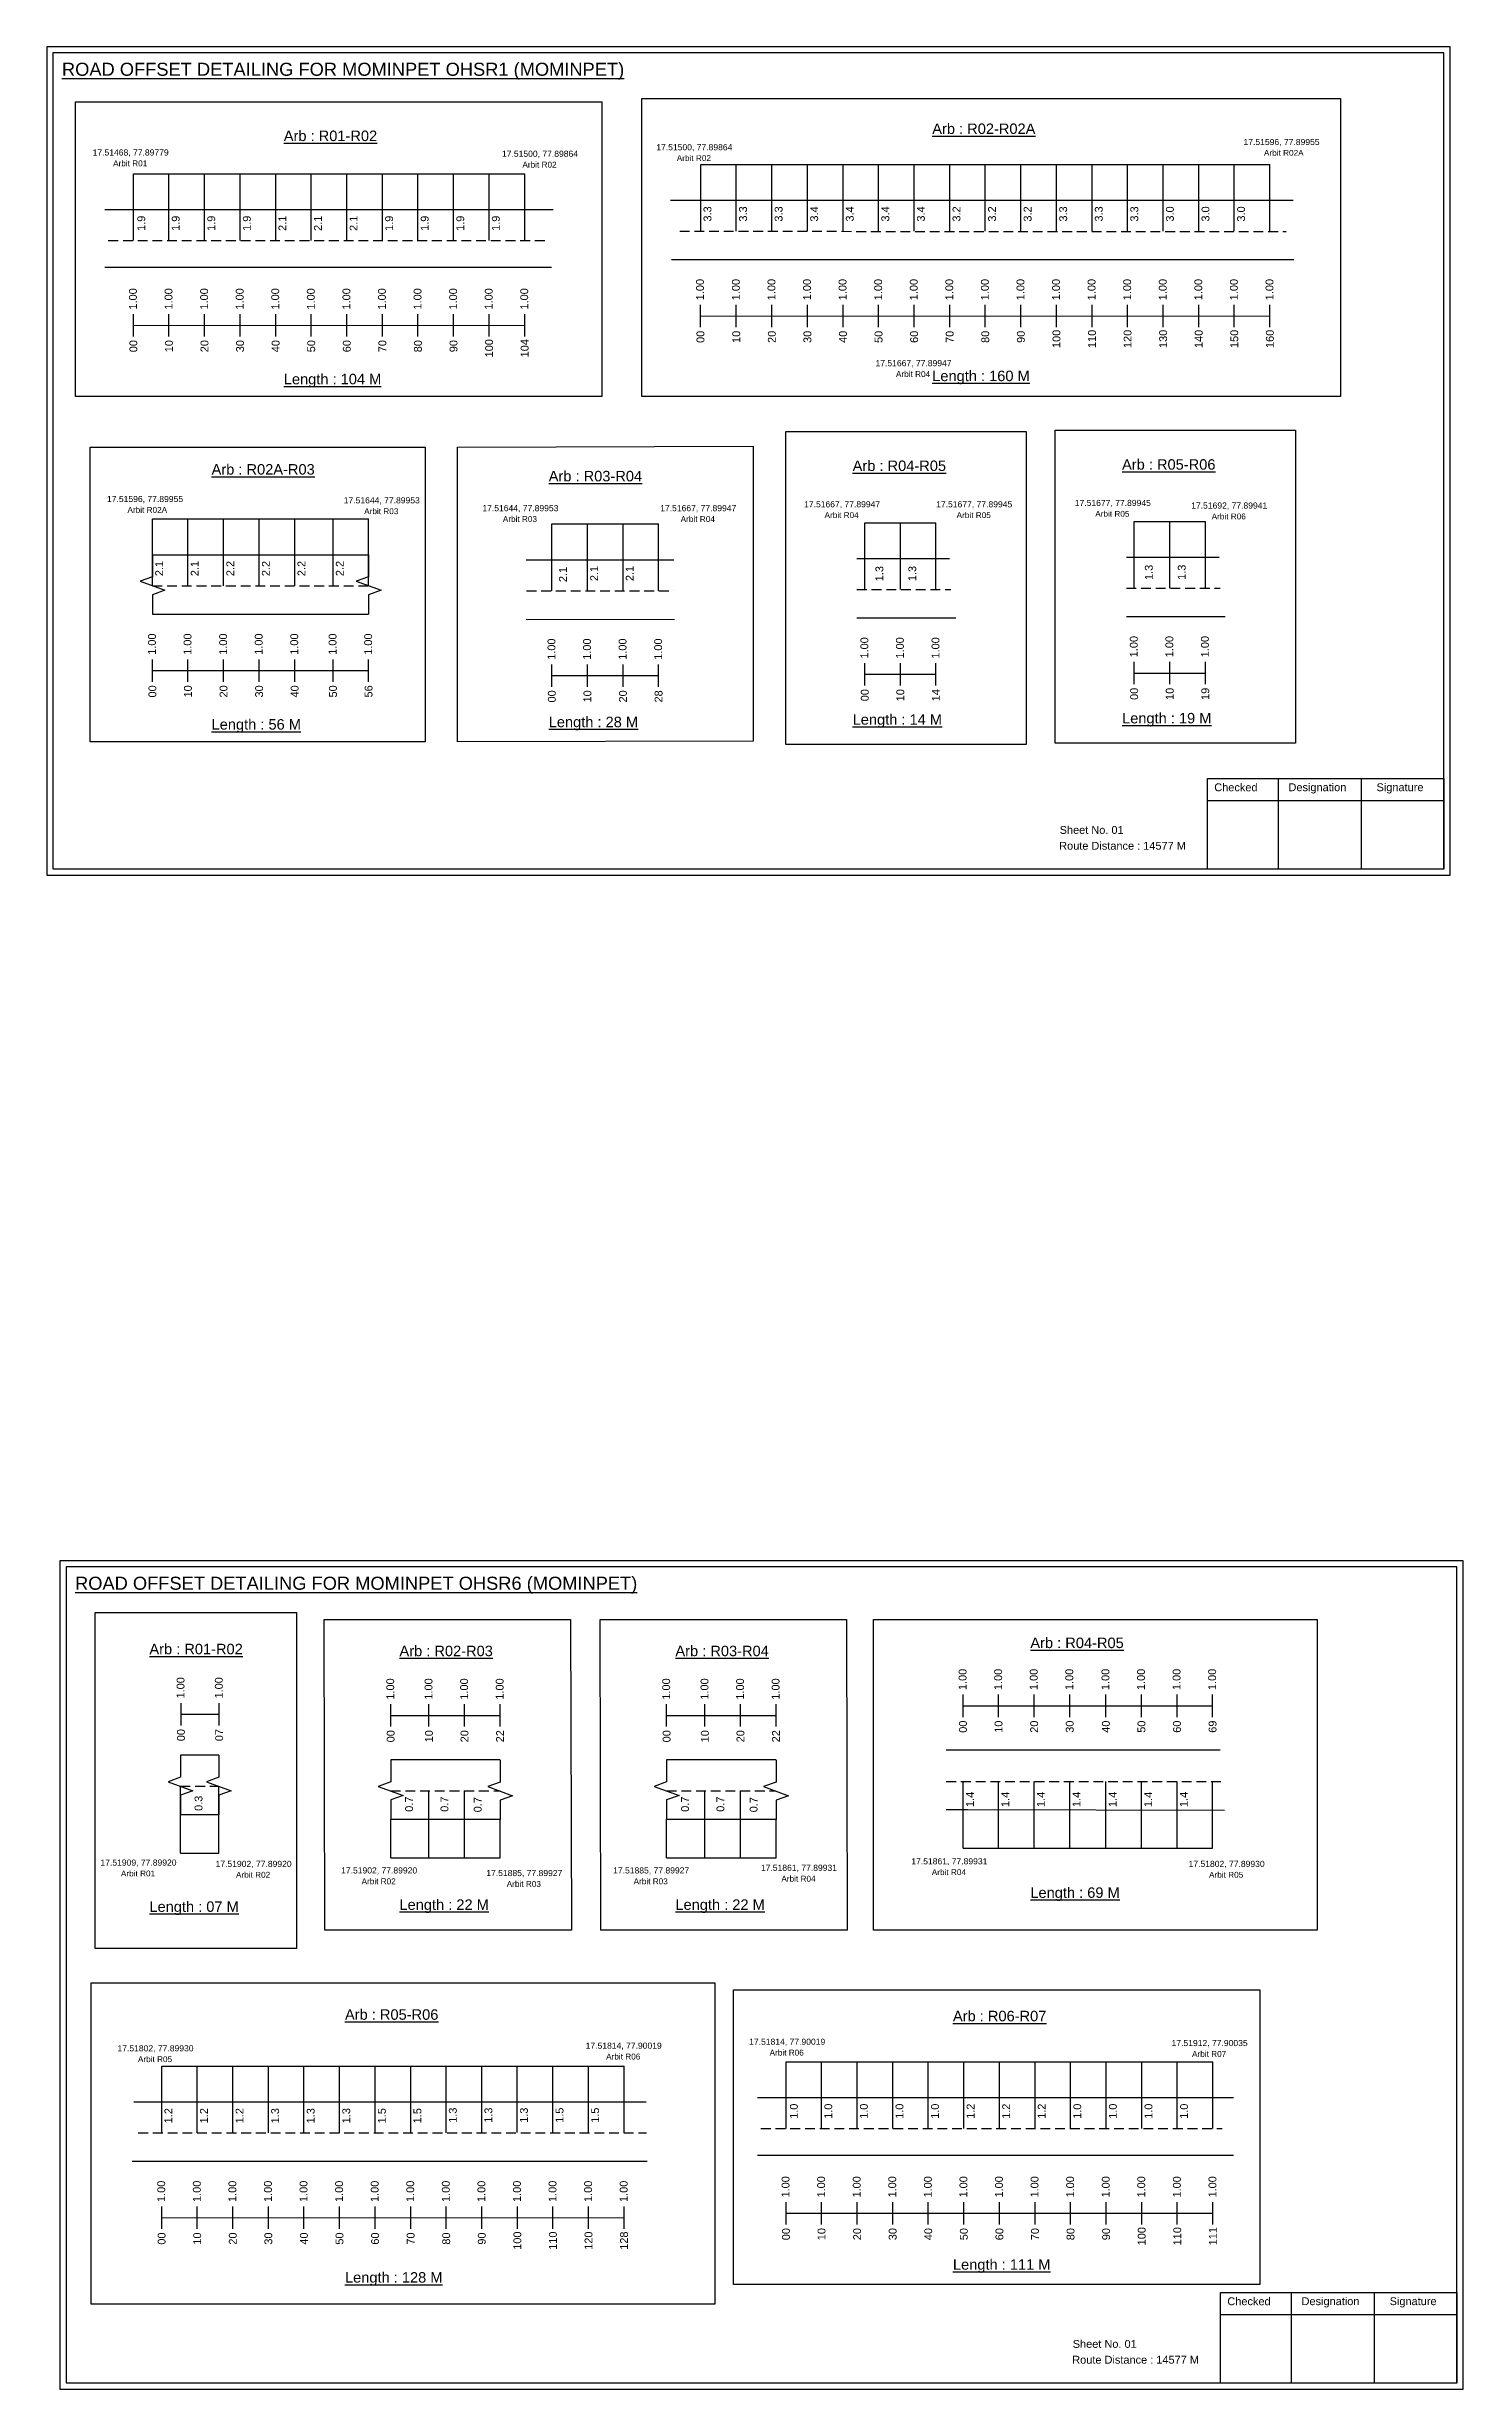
# Model space of a CAD drawing. Header units: inches. Extents: x 777 to 9331, y 1229 to 5049.
# Drawn here: x 3048 to 3590, y 1337 to 2233 of the extents above; entities that cross this region are included whole.
import ezdxf

# ---------------------------------------------------------------- set-up
doc = ezdxf.new("R2010")
doc.units = ezdxf.units.IN
doc.header["$MEASUREMENT"] = 0
doc.linetypes.add('DASHED2', pattern=[0.375, 0.25, -0.125])
for name, color, linetype in [('PDF_Geometry', 7, 'Continuous'), ('PDF_Text', 5, 'Continuous'), ('pipe', 5, 'Continuous')]:
    doc.layers.add(name, color=color, linetype=linetype)
doc.styles.add('PDF Arial', font='arial.ttf')
doc.styles.get("Standard").update_dxf_attribs({"font": 'arial.ttf'})

msp = doc.modelspace()

# ---------------------------------------------------------------- linework, layer by layer
at = {"color": 5}
for p, q in [((3298.49, 2187.89), (3516.09, 2187.89)), ((3081.59, 2184.33), (3231.19, 2184.33)), ((3088.86, 2052.33), (3171.52, 2052.33)), ((3361.21, 2050.89), (3388.41, 2050.89)), ((3464.21, 2051.39), (3491.41, 2051.39)), ((3241.58, 2050.42), (3282.38, 2050.42)), ((3099.59, 1542.27), (3114.22, 1542.27)), ((3179.96, 1540.46), (3221.79, 1540.46)), ((3285.46, 1540.46), (3327.29, 1540.46)), ((3398.77, 1544.12), (3494.19, 1544.13)), ((3092.4, 1460.78), (3269.2, 1460.78)), ((3331.09, 1462.48), (3494.29, 1462.48))]:
    msp.add_line(p, q, dxfattribs=at)
for p, q in [((3298.49, 2162.35), (3298.49, 2187.89)), ((3312.09, 2162.35), (3312.09, 2187.89)), ((3325.69, 2162.35), (3325.69, 2187.89)), ((3339.29, 2162.35), (3339.29, 2187.89)), ((3352.89, 2162.35), (3352.89, 2187.89)), ((3366.49, 2162.35), (3366.49, 2187.89)), ((3380.09, 2162.35), (3380.09, 2187.89)), ((3393.69, 2162.35), (3393.69, 2187.89)), ((3407.29, 2162.35), (3407.29, 2187.89)), ((3420.89, 2162.35), (3420.89, 2187.89)), ((3434.49, 2162.35), (3434.49, 2187.89)), ((3448.09, 2162.35), (3448.09, 2187.89)), ((3461.69, 2162.35), (3461.69, 2187.89)), ((3475.29, 2162.35), (3475.29, 2187.89)), ((3488.89, 2162.35), (3488.89, 2187.89)), ((3502.49, 2162.35), (3502.49, 2187.89)), ((3516.09, 2162.35), (3516.09, 2187.89)), ((3081.59, 2158.79), (3081.59, 2184.33)), ((3095.19, 2158.79), (3095.19, 2184.33)), ((3108.79, 2158.79), (3108.79, 2184.33)), ((3122.39, 2158.79), (3122.39, 2184.33)), ((3135.99, 2158.79), (3135.99, 2184.33)), ((3149.59, 2158.79), (3149.59, 2184.33)), ((3163.19, 2158.79), (3163.19, 2184.33)), ((3176.79, 2158.79), (3176.79, 2184.33)), ((3190.39, 2158.79), (3190.39, 2184.33)), ((3203.99, 2158.79), (3203.99, 2184.33)), ((3217.59, 2158.79), (3217.59, 2184.33)), ((3231.19, 2158.79), (3231.19, 2184.33)), ((3070.72, 2170.67), (3242.07, 2170.67)), ((3286.95, 2174.24), (3525.03, 2174.24)), ((3287.34, 2151.55), (3525.19, 2151.52)), ((3241.38, 2148.49), (3070.72, 2148.49)), ((3088.86, 2026.79), (3088.86, 2052.33)), ((3102.46, 2026.79), (3102.46, 2052.33)), ((3116.06, 2026.79), (3116.06, 2052.33)), ((3129.66, 2026.79), (3129.66, 2052.33)), ((3143.26, 2026.79), (3143.26, 2052.33)), ((3157.92, 2026.79), (3157.92, 2052.33)), ((3171.52, 2026.79), (3171.52, 2052.33)), ((3361.21, 2025.36), (3361.21, 2050.89)), ((3374.81, 2025.36), (3374.81, 2050.89)), ((3388.41, 2025.36), (3388.41, 2050.89)), ((3464.21, 2025.86), (3464.21, 2051.39)), ((3477.81, 2025.86), (3477.81, 2051.39)), ((3491.41, 2025.86), (3491.41, 2051.39)), ((3241.58, 2024.88), (3241.58, 2050.42)), ((3255.18, 2024.88), (3255.18, 2050.42)), ((3268.78, 2024.88), (3268.78, 2050.42)), ((3282.38, 2024.88), (3282.38, 2050.42)), ((3088.86, 2038.67), (3171.52, 2038.67)), ((3231.75, 2036.76), (3288.24, 2036.76)), ((3358.21, 2037.24), (3393.64, 2037.24)), ((3461.21, 2037.74), (3496.64, 2037.74)), ((3088.86, 2015.99), (3171.52, 2015.99)), ((3461.21, 2015.05), (3499.03, 2015.05)), ((3231.75, 2014.08), (3288.46, 2013.95)), ((3358.21, 2014.55), (3396.03, 2014.55)), ((3114.22, 1579.69), (3099.59, 1579.69)), ((3221.79, 1577.88), (3179.96, 1577.88)), ((3327.29, 1577.88), (3285.46, 1577.88)), ((3497.1, 1581.55), (3392.36, 1581.55)), ((3099.59, 1542.27), (3099.59, 1567.8)), ((3114.22, 1542.27), (3114.22, 1567.8)), ((3398.77, 1544.13), (3398.77, 1569.66)), ((3412.37, 1544.13), (3412.37, 1569.66)), ((3425.97, 1544.13), (3425.97, 1569.66)), ((3439.57, 1544.13), (3439.57, 1569.66)), ((3453.39, 1544.13), (3453.39, 1569.66)), ((3466.99, 1544.13), (3466.99, 1569.66)), ((3480.59, 1544.13), (3480.59, 1569.66)), ((3494.19, 1544.13), (3494.19, 1569.66)), ((3194.59, 1540.46), (3194.59, 1565.99)), ((3208.19, 1540.46), (3208.19, 1565.99)), ((3300.09, 1540.46), (3300.09, 1565.99)), ((3313.69, 1540.46), (3313.69, 1565.99)), ((3392.36, 1558.86), (3400.42, 1558.86)), ((3400.42, 1558.86), (3498.73, 1558.59)), ((3099.59, 1557), (3114.22, 1557)), ((3179.96, 1555.19), (3205.52, 1555.19)), ((3179.96, 1540.46), (3179.96, 1555.19)), ((3205.52, 1555.19), (3221.79, 1555.19)), ((3221.79, 1540.46), (3221.79, 1555.19)), ((3285.46, 1555.19), (3311.02, 1555.19)), ((3285.46, 1540.46), (3285.46, 1555.19)), ((3311.02, 1555.19), (3327.29, 1555.19)), ((3327.29, 1540.46), (3327.29, 1555.19)), ((3092.4, 1435.24), (3092.4, 1460.78)), ((3106, 1435.24), (3106, 1460.78)), ((3119.6, 1435.24), (3119.6, 1460.78)), ((3133.2, 1435.24), (3133.2, 1460.78)), ((3146.8, 1435.24), (3146.8, 1460.78)), ((3160.4, 1435.24), (3160.4, 1460.78)), ((3174, 1435.24), (3174, 1460.78)), ((3187.6, 1435.24), (3187.6, 1460.78)), ((3201.2, 1435.24), (3201.2, 1460.78)), ((3214.74, 1435.42), (3214.74, 1460.96)), ((3228.34, 1435.42), (3228.34, 1460.96)), ((3241.94, 1435.42), (3241.94, 1460.96)), ((3255.54, 1435.42), (3255.54, 1460.96)), ((3269.2, 1435.24), (3269.2, 1460.78)), ((3331.09, 1436.94), (3331.09, 1462.48)), ((3344.69, 1436.94), (3344.69, 1462.48)), ((3358.29, 1436.94), (3358.29, 1462.48)), ((3371.89, 1436.94), (3371.89, 1462.48)), ((3385.49, 1436.94), (3385.49, 1462.48)), ((3399.09, 1436.94), (3399.09, 1462.48)), ((3412.69, 1436.94), (3412.69, 1462.48)), ((3426.29, 1436.94), (3426.29, 1462.48)), ((3439.89, 1436.94), (3439.89, 1462.48)), ((3453.49, 1436.94), (3453.49, 1462.48)), ((3467.09, 1436.94), (3467.09, 1462.48)), ((3480.69, 1436.94), (3480.69, 1462.48)), ((3494.29, 1436.94), (3494.29, 1462.48)), ((3081.7, 1447.12), (3277.58, 1447.12)), ((3320.22, 1448.83), (3502.12, 1448.83)), ((3081.16, 1424.44), (3278, 1424.48)), ((3502.12, 1426.64), (3320.22, 1426.64))]:
    msp.add_line(p, q)
at = {"linetype": 'DASHED2', "ltscale": 15}
for p, q in [((3071.99, 2158.79), (3239.59, 2158.79)), ((3290.45, 2162.35), (3522.33, 2162.18)), ((3088.86, 2026.79), (3171.52, 2026.79)), ((3231.9, 2024.88), (3288.24, 2024.88)), ((3358.21, 2025.36), (3394.12, 2025.36)), ((3461.21, 2025.86), (3497.12, 2025.86)), ((3099.59, 1567.8), (3114.22, 1567.8)), ((3392.36, 1569.66), (3497.75, 1569.66)), ((3179.96, 1565.99), (3221.79, 1565.99)), ((3285.46, 1565.99), (3327.29, 1565.99)), ((3083.45, 1435.24), (3277.73, 1435.24)), ((3321.49, 1436.94), (3497.9, 1436.94))]:
    msp.add_line(p, q, dxfattribs=at)
at = {"color": 217, "true_color": 0x93278f}
for p, q in [((3298.39, 2125.65), (3298.39, 2134.21)), ((3312.09, 2125.65), (3312.09, 2134.21)), ((3325.69, 2125.65), (3325.69, 2134.21)), ((3339.29, 2125.65), (3339.29, 2134.21)), ((3352.89, 2125.65), (3352.89, 2134.21)), ((3366.49, 2125.65), (3366.49, 2134.21)), ((3380.09, 2125.65), (3380.09, 2134.21)), ((3393.69, 2125.65), (3393.69, 2134.21)), ((3407.29, 2125.65), (3407.29, 2134.21)), ((3420.89, 2125.65), (3420.89, 2134.21)), ((3434.49, 2125.65), (3434.49, 2134.21)), ((3448.09, 2125.65), (3448.09, 2134.21)), ((3461.69, 2125.65), (3461.69, 2134.21)), ((3475.29, 2125.65), (3475.29, 2134.21)), ((3488.89, 2125.65), (3488.89, 2134.21)), ((3502.49, 2125.65), (3502.49, 2134.21)), ((3516.09, 2125.65), (3516.09, 2134.21)), ((3081.59, 2122.09), (3081.59, 2130.65)), ((3081.59, 2126.36), (3231.19, 2126.39)), ((3095.19, 2122.09), (3095.19, 2130.65)), ((3108.79, 2122.09), (3108.79, 2130.65)), ((3122.39, 2122.09), (3122.39, 2130.65)), ((3135.99, 2122.09), (3135.99, 2130.65)), ((3149.59, 2122.09), (3149.59, 2130.65)), ((3163.19, 2122.09), (3163.19, 2130.65)), ((3176.79, 2122.09), (3176.79, 2130.65)), ((3190.39, 2122.09), (3190.39, 2130.65)), ((3203.99, 2122.09), (3203.99, 2130.65)), ((3217.59, 2122.09), (3217.59, 2130.65)), ((3231.19, 2122.09), (3231.19, 2130.65)), ((3298.49, 2129.92), (3516.09, 2129.97)), ((3088.86, 1990.09), (3088.86, 1998.65)), ((3102.46, 1990.09), (3102.46, 1998.65)), ((3116.06, 1990.09), (3116.06, 1998.65)), ((3129.66, 1990.09), (3129.66, 1998.65)), ((3143.26, 1990.09), (3143.26, 1998.65)), ((3157.92, 1990.1), (3157.92, 1998.65)), ((3171.52, 1990.1), (3171.52, 1998.65)), ((3361.21, 1988.66), (3361.21, 1997.21)), ((3374.81, 1988.66), (3374.81, 1997.21)), ((3388.41, 1988.66), (3388.41, 1997.21)), ((3464.21, 1989.16), (3464.21, 1997.71)), ((3477.81, 1989.16), (3477.81, 1997.71)), ((3491.41, 1989.16), (3491.41, 1997.71)), ((3088.86, 1994.36), (3171.52, 1994.37)), ((3241.58, 1988.18), (3241.58, 1996.74)), ((3241.58, 1992.45), (3282.38, 1992.46)), ((3255.18, 1988.18), (3255.18, 1996.74)), ((3268.78, 1988.18), (3268.78, 1996.74)), ((3282.38, 1988.18), (3282.38, 1996.74)), ((3361.21, 1992.93), (3388.41, 1992.93)), ((3464.21, 1993.43), (3491.41, 1993.43)), ((3099.79, 1591.05), (3099.79, 1599.6)), ((3099.79, 1595.32), (3114.42, 1595.33)), ((3114.42, 1591.05), (3114.42, 1599.6)), ((3179.96, 1590.6), (3179.96, 1599.16)), ((3179.96, 1594.88), (3221.79, 1594.88)), ((3194.59, 1590.6), (3194.59, 1599.16)), ((3208.19, 1590.6), (3208.19, 1599.16)), ((3221.79, 1590.6), (3221.79, 1599.16)), ((3285.46, 1590.6), (3285.46, 1599.16)), ((3285.46, 1594.88), (3327.29, 1594.88)), ((3300.09, 1590.6), (3300.09, 1599.16)), ((3313.69, 1590.6), (3313.69, 1599.16)), ((3327.29, 1590.6), (3327.29, 1599.16)), ((3398.77, 1594.27), (3398.77, 1602.83)), ((3398.77, 1598.54), (3494.19, 1598.6)), ((3412.37, 1594.27), (3412.37, 1602.83)), ((3425.97, 1594.27), (3425.97, 1602.83)), ((3439.57, 1594.27), (3439.57, 1602.83)), ((3453.39, 1594.27), (3453.39, 1602.83)), ((3466.99, 1594.27), (3466.99, 1602.83)), ((3480.59, 1594.27), (3480.59, 1602.83)), ((3494.19, 1594.27), (3494.19, 1602.83)), ((3092.4, 1398.54), (3092.4, 1407.1)), ((3106, 1398.54), (3106, 1407.1)), ((3119.6, 1398.54), (3119.6, 1407.1)), ((3133.2, 1398.54), (3133.2, 1407.1)), ((3146.8, 1398.54), (3146.8, 1407.1)), ((3160.4, 1398.54), (3160.4, 1407.1)), ((3174, 1398.54), (3174, 1407.1)), ((3187.6, 1398.54), (3187.6, 1407.1)), ((3201.2, 1398.54), (3201.2, 1407.1)), ((3214.8, 1398.54), (3214.8, 1407.1)), ((3228.4, 1398.54), (3228.4, 1407.1)), ((3242, 1398.54), (3242, 1407.1)), ((3255.6, 1398.54), (3255.6, 1407.1)), ((3269.2, 1398.54), (3269.2, 1407.1)), ((3331.09, 1400.24), (3331.09, 1408.8)), ((3344.69, 1400.24), (3344.69, 1408.8)), ((3358.29, 1400.24), (3358.29, 1408.8)), ((3371.89, 1400.24), (3371.89, 1408.8)), ((3385.49, 1400.24), (3385.49, 1408.8)), ((3399.09, 1400.24), (3399.09, 1408.8)), ((3412.69, 1400.24), (3412.69, 1408.8)), ((3426.29, 1400.24), (3426.29, 1408.8)), ((3439.89, 1400.24), (3439.89, 1408.8)), ((3453.49, 1400.24), (3453.49, 1408.8)), ((3467.09, 1400.24), (3467.09, 1408.8)), ((3480.69, 1400.24), (3480.69, 1408.8)), ((3494.29, 1400.24), (3494.29, 1408.8)), ((3092.4, 1402.81), (3269.2, 1402.87)), ((3331.09, 1404.51), (3494.29, 1404.54))]:
    msp.add_line(p, q, dxfattribs=at)
for points in [[(3276, 2213.05), (3543.12, 2213.05), (3543.12, 2099.13), (3276, 2099.13)], [(3059.5, 2211.81), (3260.74, 2211.81), (3260.74, 2099.13), (3059.5, 2099.13)], [(3065, 2079.81), (3193.1, 2079.81), (3193.1, 1967.13), (3065, 1967.13)], [(3205.5, 2079.81), (3318.5, 2080.1), (3318.5, 1967.42), (3205.5, 1967.13)], [(3331, 2085.73), (3422.94, 2085.73), (3422.94, 1966.13), (3331, 1966.13)], [(3434, 2086.23), (3525.94, 2086.23), (3525.94, 1966.63), (3434, 1966.63)], [(3067, 1634.24), (3143.93, 1634.24), (3143.93, 1505.78), (3067, 1505.78)], [(3154.5, 1631.6), (3248.74, 1631.6), (3249.03, 1512.78), (3154.78, 1512.78)], [(3260, 1631.6), (3354.24, 1631.6), (3354.53, 1512.78), (3260.28, 1512.78)], [(3364.5, 1631.6), (3534.11, 1631.6), (3534.11, 1512.78), (3364.5, 1512.78)], [(3311, 1489.96), (3512.24, 1489.96), (3512.24, 1377.28), (3311, 1377.28)]]:
    msp.add_lwpolyline(points, close=True)
at = {"linetype": 'Continuous'}
for points in [[(3088.86, 2038.67), (3088.86, 2030.24), (3084.12, 2028.52), (3093.61, 2025.06), (3088.86, 2023.34), (3088.86, 2015.99)], [(3171.52, 2038.67), (3171.52, 2030.24), (3166.77, 2028.52), (3176.26, 2025.06), (3171.52, 2023.34), (3171.52, 2015.99)], [(3099.59, 1579.69), (3099.59, 1571.25), (3094.85, 1569.53), (3104.33, 1566.08), (3099.59, 1564.35), (3099.59, 1557)], [(3114.22, 1579.69), (3114.22, 1571.25), (3109.48, 1569.53), (3118.96, 1566.08), (3114.22, 1564.35), (3114.22, 1557)], [(3179.96, 1577.88), (3179.96, 1569.45), (3175.22, 1567.72), (3184.71, 1564.27), (3179.96, 1562.54), (3179.96, 1555.19)], [(3221.79, 1577.8), (3221.79, 1569.37), (3217.05, 1567.64), (3226.53, 1564.19), (3221.79, 1562.46), (3221.79, 1555.11)], [(3285.46, 1577.88), (3285.46, 1569.45), (3280.72, 1567.72), (3290.21, 1564.27), (3285.46, 1562.54), (3285.46, 1555.19)], [(3327.29, 1577.8), (3327.29, 1569.37), (3322.55, 1567.64), (3332.03, 1564.19), (3327.29, 1562.46), (3327.29, 1555.11)]]:
    msp.add_lwpolyline(points, dxfattribs=at)
at = {"layer": 'PDF_Geometry'}
for points in [[(3048.5, 2232.84), (3048.5, 1916.13), (3584.97, 1916.13), (3584.97, 2232.84)], [(3050.83, 2230.51), (3050.83, 1918.55), (3582.55, 1918.55), (3582.55, 2230.51)], [(3053.5, 1653.99), (3053.5, 1337.28), (3589.97, 1337.28), (3589.97, 1653.99)], [(3055.83, 1651.67), (3055.83, 1339.7), (3587.55, 1339.7), (3587.55, 1651.67)]]:
    msp.add_lwpolyline(points, close=True, dxfattribs=at)
at = {"layer": 'PDF_Geometry', "color": 242, "true_color": 0xcc1f26}
for points in [[(3582.55, 1918.45), (3492.21, 1918.45), (3492.21, 1953.07), (3582.55, 1953.07)], [(3587.55, 1339.61), (3497.21, 1339.61), (3497.21, 1374.22), (3587.55, 1374.22)]]:
    msp.add_lwpolyline(points, close=True, dxfattribs=at)
for points in [[(3519.19, 1953.07), (3519.19, 1918.45)], [(3550.92, 1953.07), (3550.92, 1918.45)], [(3492.21, 1944.69), (3582.55, 1944.69)], [(3524.19, 1374.22), (3524.19, 1339.61)], [(3555.92, 1374.22), (3555.92, 1339.61)], [(3497.21, 1365.84), (3587.55, 1365.84)]]:
    msp.add_lwpolyline(points, dxfattribs=at)
at = {"layer": 'pipe', "color": 0}
msp.add_lwpolyline([(3065.5, 1492.63), (3303.82, 1492.63), (3303.82, 1369.78), (3065.5, 1369.78)], close=True, dxfattribs=at)

# ---------------------------------------------------------------- texts
at = {"color": 242, "true_color": 0xcd2027}
for s, height, p in [('%%UROAD OFFSET DETAILING FOR MOMINPET OHSR1 (MOMINPET)', 5, (3054.28, 2221.77)), ('%%UArb : R02-R02A', 4, (3387, 2199.53)), ('%%UArb : R01-R02', 4, (3139.08, 2196.82)), ('%%ULength : 104 M', 4, (3139.08, 2103.82)), ('%%ULength : 160 M', 4, (3387, 2105.03)), ('%%UArb : R02A-R03', 4, (3111.48, 2069.3)), ('%%UArb : R03-R04', 4, (3240.37, 2066.72)), ('%%UArb : R04-R05', 4, (3356.57, 2070.67)), ('%%UArb : R05-R06', 4, (3459.57, 2071.17)), ('%%ULength : 56 M', 4, (3111.48, 1971.8)), ('%%ULength : 28 M', 4, (3240.37, 1972.72)), ('%%ULength : 14 M', 4, (3356.57, 1973.67)), ('%%ULength : 19 M', 4, (3459.57, 1974.17)), ('%%UROAD OFFSET DETAILING FOR MOMINPET OHSR6 (MOMINPET)', 5, (3059.28, 1642.92)), ('%%UArb : R01-R02', 4, (3087.71, 1618.26)), ('%%UArb : R02-R03', 4, (3183.31, 1617.53)), ('%%UArb : R03-R04', 4, (3288.81, 1617.53)), ('%%UArb : R04-R05', 4, (3424.51, 1620.62)), ('%%ULength : 07 M', 4, (3087.71, 1519.76)), ('%%ULength : 22 M', 4, (3183.31, 1520.53)), ('%%ULength : 22 M', 4, (3288.81, 1520.53)), ('%%ULength : 69 M', 4, (3424.51, 1525.12)), ('%%UArb : R05-R06', 4, (3162.48, 1478.51)), ('%%UArb : R06-R07', 4, (3394.92, 1477.94)), ('%%ULength : 128 M', 4, (3162.48, 1378.01)), ('%%ULength : 111 M', 4, (3394.92, 1382.94))]:
    msp.add_text(s, height=height, dxfattribs=at).set_placement(p)
at = {"color": 5}
for s, height, p in [('17.51500, 77.89864', 2.34, (3281.5, 2193.29)), ('17.51596, 77.89955', 2.34, (3506, 2195.29)), ('17.51468, 77.89779', 2.34, (3066, 2191.29)), ('Arbit R01', 2.246, (3073.82, 2187.17)), ('17.51500, 77.89864', 2.34, (3222.5, 2190.79)), ('Arbit R02', 2.246, (3230.32, 2186.67)), ('Arbit R02', 2.246, (3289.32, 2189.17)), ('Arbit R02A', 2.246, (3513.82, 2191.17)), ('17.51667, 77.89947', 2.34, (3365.31, 2110.73)), ('Arbit R04', 2.246, (3373.13, 2106.61)), ('17.51596, 77.89955', 2.34, (3071.5, 2058.79)), ('17.51644, 77.89953', 2.34, (3162, 2058.29)), ('Arbit R02A', 2.246, (3079.32, 2054.67)), ('Arbit R03', 2.246, (3169.82, 2054.17)), ('17.51644, 77.89953', 2.34, (3215, 2055.29)), ('Arbit R03', 2.246, (3222.82, 2051.17)), ('17.51667, 77.89947', 2.34, (3283, 2055.29)), ('Arbit R04', 2.246, (3290.82, 2051.17)), ('17.51667, 77.89947', 2.34, (3338, 2056.79)), ('Arbit R04', 2.246, (3345.82, 2052.67)), ('17.51677, 77.89945', 2.34, (3388.5, 2056.79)), ('Arbit R05', 2.246, (3396.32, 2052.67)), ('17.51677, 77.89945', 2.34, (3441.5, 2057.29)), ('Arbit R05', 2.246, (3449.32, 2053.17)), ('17.51692, 77.89941', 2.34, (3486, 2056.29)), ('Arbit R06', 2.246, (3493.82, 2052.17)), ('17.51909, 77.89920', 2.34, (3069, 1537.44)), ('Arbit R01', 2.246, (3076.82, 1533.32)), ('17.51902, 77.89920', 2.34, (3113, 1536.94)), ('Arbit R02', 2.246, (3120.82, 1532.82)), ('17.51902, 77.89920', 2.34, (3161, 1534.44)), ('Arbit R02', 2.246, (3168.82, 1530.32)), ('17.51885, 77.89927', 2.34, (3216.5, 1533.44)), ('Arbit R03', 2.246, (3224.32, 1529.32)), ('17.51885, 77.89927', 2.34, (3265, 1534.45)), ('Arbit R03', 2.246, (3272.82, 1530.32)), ('17.51861, 77.89931', 2.34, (3321.5, 1535.45)), ('Arbit R04', 2.246, (3329.32, 1531.32)), ('17.51861, 77.89931', 2.34, (3379, 1537.94)), ('Arbit R04', 2.246, (3386.82, 1533.82)), ('17.51802, 77.89930', 2.34, (3485, 1536.94)), ('Arbit R05', 2.246, (3492.82, 1532.82)), ('17.51802, 77.89930', 2.34, (3075.5, 1466.44)), ('17.51814, 77.90019', 2.34, (3254.5, 1467.44)), ('17.51814, 77.90019', 2.34, (3317, 1468.94)), ('17.51912, 77.90035', 2.34, (3478.5, 1468.44)), ('Arbit R05', 2.246, (3083.32, 1462.32)), ('Arbit R06', 2.246, (3262.32, 1463.32)), ('Arbit R06', 2.246, (3324.82, 1464.82)), ('Arbit R07', 2.246, (3486.32, 1464.32))]:
    msp.add_text(s, height=height, dxfattribs=at).set_placement(p)
for s, p in [('1.9', (3086.1, 2162.46)), ('1.9', (3099.26, 2162.46)), ('1.9', (3112.86, 2162.46)), ('1.9', (3126.46, 2162.46)), ('2.1', (3140.06, 2162.46)), ('2.1', (3153.66, 2162.46)), ('2.1', (3167.26, 2162.46)), ('1.9', (3180.86, 2162.46)), ('1.9', (3194.46, 2162.46)), ('1.9', (3208.06, 2162.46)), ('1.9', (3221.66, 2162.46)), ('3.3', (3302.56, 2166.03)), ('3.3', (3316.16, 2166.03)), ('3.3', (3329.76, 2166.03)), ('3.4', (3343.36, 2166.03)), ('3.4', (3356.96, 2166.03)), ('3.4', (3370.56, 2166.03)), ('3.4', (3384.16, 2166.03)), ('3.2', (3397.76, 2166.03)), ('3.2', (3411.36, 2166.03)), ('3.2', (3424.96, 2166.03)), ('3.3', (3438.56, 2166.03)), ('3.3', (3452.16, 2166.03)), ('3.3', (3465.76, 2166.03)), ('3.0', (3479.36, 2166.03)), ('3.0', (3492.96, 2166.03)), ('3.0', (3506.56, 2166.03)), ('2.1', (3092.93, 2030.46)), ('2.1', (3106.53, 2030.46)), ('2.2', (3120.13, 2030.46)), ('2.2', (3133.73, 2030.46)), ('2.2', (3147.33, 2030.46)), ('2.2', (3161.99, 2030.47)), ('2.1', (3247.3, 2028.19)), ('2.1', (3259.25, 2028.56)), ('2.1', (3272.85, 2028.56)), ('1.3', (3368.29, 2028.5)), ('1.3', (3380.88, 2028.53)), ('1.3', (3471.29, 2029)), ('1.3', (3483.88, 2029.03)), ('0.3', (3107.99, 1558.36)), ('0.7', (3188.48, 1558.03)), ('0.7', (3202, 1558.03)), ('0.7', (3214.71, 1557.83)), ('0.7', (3293.98, 1558.03)), ('0.7', (3307.5, 1558.03)), ('0.7', (3320.21, 1557.83)), ('1.4', (3402.95, 1559.86)), ('1.4', (3416.44, 1559.86)), ('1.4', (3430.04, 1559.86)), ('1.4', (3443.64, 1559.86)), ('1.4', (3457.46, 1559.86)), ('1.4', (3471.06, 1559.86)), ('1.4', (3484.66, 1559.86)), ('1.2', (3096.47, 1438.91)), ('1.2', (3110.07, 1438.91)), ('1.2', (3123.67, 1438.91)), ('1.3', (3137.27, 1438.91)), ('1.3', (3150.87, 1438.91)), ('1.3', (3164.47, 1438.91)), ('1.5', (3178.07, 1438.91)), ('1.5', (3191.67, 1438.91)), ('1.3', (3205.21, 1439.1)), ('1.3', (3218.81, 1439.1)), ('1.3', (3232.41, 1439.1)), ('1.5', (3246.01, 1439.1)), ('1.5', (3259.61, 1439.1)), ('1.0', (3335.6, 1440.62)), ('1.0', (3348.76, 1440.62)), ('1.0', (3362.36, 1440.62)), ('1.0', (3375.96, 1440.62)), ('1.0', (3389.56, 1440.62)), ('1.2', (3403.16, 1440.62)), ('1.2', (3416.76, 1440.62)), ('1.2', (3430.36, 1440.62)), ('1.0', (3443.96, 1440.62)), ('1.0', (3457.56, 1440.62)), ('1.0', (3471.16, 1440.62)), ('1.0', (3484.76, 1440.62))]:
    msp.add_text(s, height=3, rotation=90).set_placement(p)
at = {"color": 217, "true_color": 0x93278f}
for s, p in [('1.00', (3299.71, 2135.95)), ('1.00', (3313.42, 2135.95)), ('1.00', (3327.02, 2135.95)), ('1.00', (3340.62, 2135.95)), ('1.00', (3354.22, 2135.95)), ('1.00', (3367.82, 2135.95)), ('1.00', (3381.42, 2135.95)), ('1.00', (3395.02, 2135.95)), ('1.00', (3408.62, 2135.95)), ('1.00', (3422.22, 2135.95)), ('1.00', (3435.82, 2135.95)), ('1.00', (3449.42, 2135.95)), ('1.00', (3463.02, 2135.95)), ('1.00', (3476.62, 2135.95)), ('1.00', (3490.22, 2135.95)), ('1.00', (3503.82, 2135.95)), ('1.00', (3517.42, 2135.95)), ('1.00', (3082.92, 2132.39)), ('1.00', (3096.52, 2132.39)), ('1.00', (3110.12, 2132.39)), ('1.00', (3123.72, 2132.39)), ('1.00', (3137.32, 2132.39)), ('1.00', (3150.92, 2132.39)), ('1.00', (3164.52, 2132.39)), ('1.00', (3178.12, 2132.39)), ('1.00', (3191.72, 2132.39)), ('1.00', (3205.32, 2132.39)), ('1.00', (3218.92, 2132.39)), ('1.00', (3232.52, 2132.39)), ('00', (3299.86, 2119.63)), ('10', (3313.57, 2119.63)), ('20', (3327.17, 2119.63)), ('30', (3340.77, 2119.63)), ('40', (3354.37, 2119.63)), ('50', (3367.97, 2119.63)), ('60', (3381.57, 2119.63)), ('70', (3395.17, 2119.63)), ('80', (3408.77, 2119.63)), ('90', (3422.37, 2119.63)), ('100', (3435.97, 2117.68)), ('110', (3449.57, 2117.68)), ('120', (3463.17, 2117.68)), ('130', (3476.77, 2117.68)), ('140', (3490.37, 2117.68)), ('150', (3503.97, 2117.68)), ('160', (3517.57, 2117.68)), ('00', (3083.07, 2116.07)), ('10', (3096.67, 2116.07)), ('20', (3110.27, 2116.07)), ('30', (3123.87, 2116.07)), ('40', (3137.47, 2116.07)), ('50', (3151.07, 2116.07)), ('60', (3164.67, 2116.07)), ('70', (3178.27, 2116.07)), ('80', (3191.87, 2116.07)), ('90', (3205.47, 2116.07)), ('100', (3219.07, 2114.11)), ('104', (3232.67, 2114.11)), ('1.00', (3090.19, 2000.39)), ('1.00', (3103.79, 2000.39)), ('1.00', (3117.39, 2000.39)), ('1.00', (3130.99, 2000.39)), ('1.00', (3144.59, 2000.39)), ('1.00', (3159.24, 2000.39)), ('1.00', (3172.84, 2000.39)), ('1.00', (3242.91, 1998.48)), ('1.00', (3256.51, 1998.48)), ('1.00', (3270.11, 1998.48)), ('1.00', (3283.71, 1998.48)), ('1.00', (3362.54, 1998.95)), ('1.00', (3376.14, 1998.95)), ('1.00', (3389.74, 1998.95)), ('1.00', (3465.54, 1999.45)), ('1.00', (3479.14, 1999.45)), ('1.00', (3492.74, 1999.45)), ('00', (3090.34, 1984.07)), ('10', (3103.94, 1984.07)), ('20', (3117.54, 1984.07)), ('30', (3131.14, 1984.07)), ('40', (3144.74, 1984.07)), ('50', (3159.39, 1984.07)), ('56', (3172.99, 1984.07)), ('00', (3243.06, 1982.16)), ('10', (3256.66, 1982.16)), ('20', (3270.26, 1982.16)), ('28', (3283.86, 1982.16)), ('00', (3362.69, 1982.63)), ('10', (3376.29, 1982.63)), ('14', (3389.89, 1982.63)), ('00', (3465.69, 1983.13)), ('10', (3479.29, 1983.13)), ('19', (3492.89, 1983.13)), ('1.00', (3400.1, 1604.56)), ('1.00', (3413.7, 1604.56)), ('1.00', (3427.3, 1604.56)), ('1.00', (3440.9, 1604.56)), ('1.00', (3454.71, 1604.56)), ('1.00', (3468.31, 1604.56)), ('1.00', (3481.91, 1604.56)), ('1.00', (3495.51, 1604.56)), ('1.00', (3101.11, 1601.34)), ('1.00', (3115.74, 1601.34)), ('1.00', (3181.29, 1600.9)), ('1.00', (3195.92, 1600.9)), ('1.00', (3209.52, 1600.9)), ('1.00', (3223.12, 1600.9)), ('1.00', (3286.79, 1600.9)), ('1.00', (3301.42, 1600.9)), ('1.00', (3315.02, 1600.9)), ('1.00', (3328.62, 1600.9)), ('00', (3101.26, 1585.02)), ('07', (3115.89, 1585.02)), ('00', (3181.44, 1584.58)), ('10', (3196.07, 1584.58)), ('20', (3209.67, 1584.58)), ('22', (3223.27, 1584.58)), ('00', (3286.94, 1584.58)), ('10', (3301.57, 1584.58)), ('20', (3315.17, 1584.58)), ('22', (3328.77, 1584.58)), ('00', (3400.25, 1588.24)), ('10', (3413.85, 1588.24)), ('20', (3427.45, 1588.24)), ('30', (3441.05, 1588.24)), ('40', (3454.87, 1588.24)), ('50', (3468.47, 1588.24)), ('60', (3482.07, 1588.24)), ('69', (3495.67, 1588.24)), ('1.00', (3093.73, 1408.84)), ('1.00', (3107.33, 1408.84)), ('1.00', (3120.93, 1408.84)), ('1.00', (3134.53, 1408.84)), ('1.00', (3148.13, 1408.84)), ('1.00', (3161.73, 1408.84)), ('1.00', (3175.33, 1408.84)), ('1.00', (3188.93, 1408.84)), ('1.00', (3202.53, 1408.84)), ('1.00', (3216.13, 1408.84)), ('1.00', (3229.73, 1408.84)), ('1.00', (3243.33, 1408.84)), ('1.00', (3256.93, 1408.84)), ('1.00', (3270.53, 1408.84)), ('1.00', (3332.42, 1410.54)), ('1.00', (3346.02, 1410.54)), ('1.00', (3359.62, 1410.54)), ('1.00', (3373.22, 1410.54)), ('1.00', (3386.82, 1410.54)), ('1.00', (3400.42, 1410.54)), ('1.00', (3414.02, 1410.54)), ('1.00', (3427.62, 1410.54)), ('1.00', (3441.22, 1410.54)), ('1.00', (3454.82, 1410.54)), ('1.00', (3468.42, 1410.54)), ('1.00', (3482.02, 1410.54)), ('1.00', (3495.62, 1410.54)), ('100', (3229.88, 1390.56)), ('110', (3243.48, 1390.56)), ('120', (3257.08, 1390.56)), ('128', (3270.68, 1390.56)), ('00', (3332.57, 1394.22)), ('10', (3346.17, 1394.22)), ('20', (3359.77, 1394.22)), ('30', (3373.37, 1394.22)), ('40', (3386.97, 1394.22)), ('50', (3400.57, 1394.22)), ('60', (3414.17, 1394.22)), ('70', (3427.77, 1394.22)), ('80', (3441.37, 1394.22)), ('90', (3454.97, 1394.22)), ('100', (3468.57, 1392.26)), ('110', (3482.17, 1392.26)), ('111', (3495.77, 1392.27)), ('00', (3093.88, 1392.52)), ('10', (3107.48, 1392.52)), ('20', (3121.08, 1392.52)), ('30', (3134.68, 1392.52)), ('40', (3148.28, 1392.52)), ('50', (3161.88, 1392.52)), ('60', (3175.48, 1392.52)), ('70', (3189.08, 1392.52)), ('80', (3202.68, 1392.52)), ('90', (3216.28, 1392.52))]:
    msp.add_text(s, height=3, rotation=90, dxfattribs=at).set_placement(p)
for s, p in [('Sheet No. 01', (3435.71, 1931.93)), ('Route Distance : 14577 M', (3435.52, 1925.88)), ('Sheet No. 01', (3440.71, 1353.08)), ('Route Distance : 14577 M', (3440.52, 1347.03))]:
    msp.add_text(s, height=3).set_placement(p)
at = {"layer": 'PDF_Text', "color": 7, "attachment_point": 7, "style": 'PDF Arial'}
for s, insert, char_height in [('Checked', (3494.82, 1948.18), 3.001), ('Designation', (3523.19, 1947.35), 3.0006), ('Signature', (3556.87, 1947.35), 3.001), ('Checked', (3499.82, 1369.33), 3.001), ('Designation', (3528.19, 1368.5), 3.0006), ('Signature', (3561.87, 1368.5), 3.001)]:
    msp.add_mtext(s, dxfattribs=dict(at, insert=insert, char_height=char_height))

doc.saveas('drawing.dxf')
